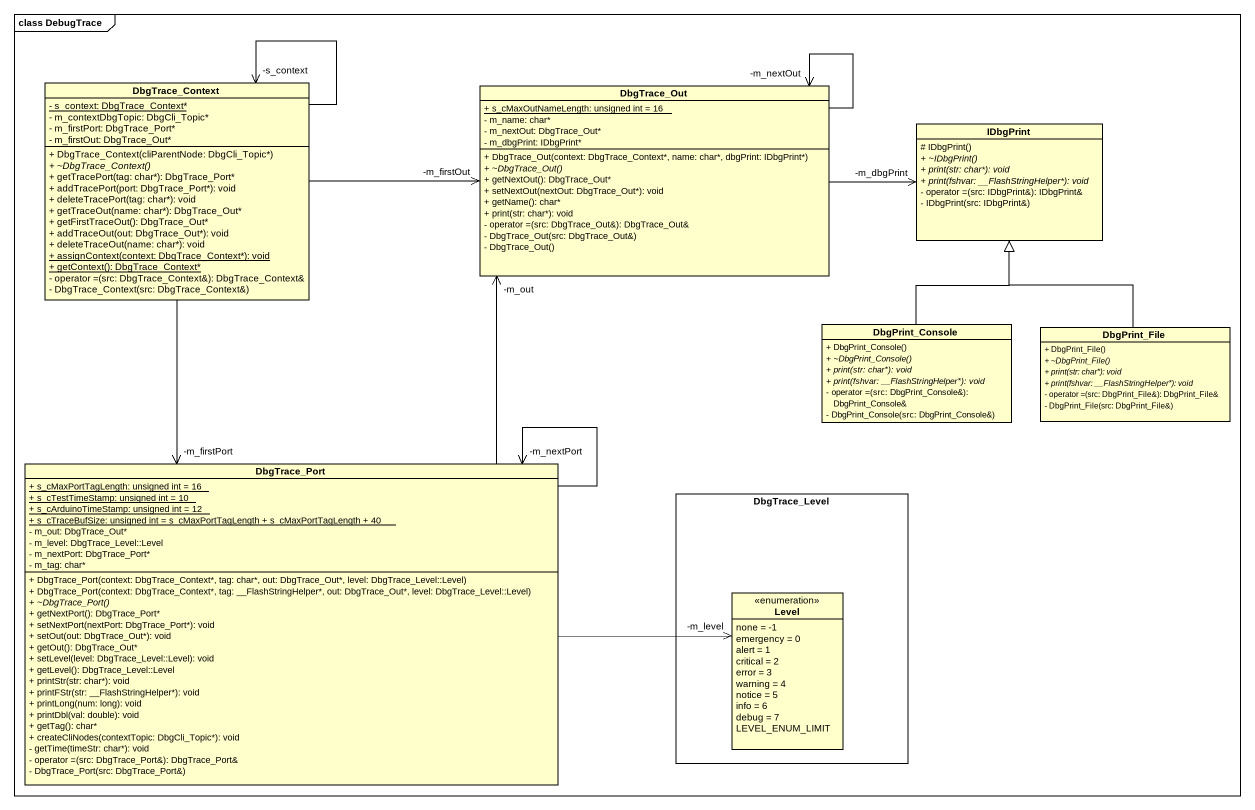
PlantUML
@startuml
mainframe class DebugTrace
hide circle
hide empty members
skinparam classAttributeIconSize 0
class DbgTrace_Context {
  {static} - s_context: DbgTrace_Context*
  - m_contextDbgTopic: DbgCli_Topic*
  - m_firstPort: DbgTrace_Port*
  - m_firstOut: DbgTrace_Out*
  + DbgTrace_Context(cliParentNode: DbgCli_Topic*)
  {abstract} + ~DbgTrace_Context()
  + getTracePort(tag: char*): DbgTrace_Port*
  + addTracePort(port: DbgTrace_Port*): void
  + deleteTracePort(tag: char*): void
  + getTraceOut(name: char*): DbgTrace_Out*
  + getFirstTraceOut(): DbgTrace_Out*
  + addTraceOut(out: DbgTrace_Out*): void
  + deleteTraceOut(name: char*): void
  {static} + assignContext(context: DbgTrace_Context*): void
  {static} + getContext(): DbgTrace_Context*
  - operator =(src: DbgTrace_Context&): DbgTrace_Context&
  - DbgTrace_Context(src: DbgTrace_Context&)
}
class DbgTrace_Out {
  {static} + s_cMaxOutNameLength: unsigned int = 16
  - m_name: char*
  - m_nextOut: DbgTrace_Out*
  - m_dbgPrint: IDbgPrint*
  + DbgTrace_Out(context: DbgTrace_Context*, name: char*, dbgPrint: IDbgPrint*)
  {abstract} + ~DbgTrace_Out()
  + getNextOut(): DbgTrace_Out*
  + setNextOut(nextOut: DbgTrace_Out*): void
  + getName(): char*
  + print(str: char*): void
  - operator =(src: DbgTrace_Out&): DbgTrace_Out&
  - DbgTrace_Out(src: DbgTrace_Out&)
  - DbgTrace_Out()
}
class IDbgPrint {
  # IDbgPrint()
  {abstract} + ~IDbgPrint()
  {abstract} + print(str: char*): void
  {abstract} + print(fshvar: __FlashStringHelper*): void
  - operator =(src: IDbgPrint&): IDbgPrint&
  - IDbgPrint(src: IDbgPrint&)
}
class DbgPrint_Console {
  + DbgPrint_Console()
  {abstract} + ~DbgPrint_Console()
  {abstract} + print(str: char*): void
  {abstract} + print(fshvar: __FlashStringHelper*): void
  - operator =(src: DbgPrint_Console&): DbgPrint_Console&
  - DbgPrint_Console(src: DbgPrint_Console&)
}
class DbgPrint_File {
  + DbgPrint_File()
  {abstract} + ~DbgPrint_File()
  {abstract} + print(str: char*): void
  {abstract} + print(fshvar: __FlashStringHelper*): void
  - operator =(src: DbgPrint_File&): DbgPrint_File&
  - DbgPrint_File(src: DbgPrint_File&)
}
class DbgTrace_Port {
  {static} + s_cMaxPortTagLength: unsigned int = 16
  {static} + s_cTestTimeStamp: unsigned int = 10
  {static} + s_cArduinoTimeStamp: unsigned int = 12
  {static} + s_cTraceBufSize: unsigned int = s_cMaxPortTagLength + s_cMaxPortTagLength + 40
  - m_out: DbgTrace_Out*
  - m_level: DbgTrace_Level::Level
  - m_nextPort: DbgTrace_Port*
  - m_tag: char*
  + DbgTrace_Port(context: DbgTrace_Context*, tag: char*, out: DbgTrace_Out*, level: DbgTrace_Level::Level)
  + DbgTrace_Port(context: DbgTrace_Context*, tag: __FlashStringHelper*, out: DbgTrace_Out*, level: DbgTrace_Level::Level)
  {abstract} + ~DbgTrace_Port()
  + getNextPort(): DbgTrace_Port*
  + setNextPort(nextPort: DbgTrace_Port*): void
  + setOut(out: DbgTrace_Out*): void
  + getOut(): DbgTrace_Out*
  + setLevel(level: DbgTrace_Level::Level): void
  + getLevel(): DbgTrace_Level::Level
  + printStr(str: char*): void
  + printFStr(str: __FlashStringHelper*): void
  + printLong(num: long): void
  + printDbl(val: double): void
  + getTag(): char*
  + createCliNodes(contextTopic: DbgCli_Topic*): void
  - getTime(timeStr: char*): void
  - operator =(src: DbgTrace_Port&): DbgTrace_Port&
  - DbgTrace_Port(src: DbgTrace_Port&)
}
rectangle DbgTrace_Level {
  enum Level {
    none = -1
    emergency = 0
    alert = 1
    critical = 2
    error = 3
    warning = 4
    notice = 5
    info = 6
    debug = 7
    LEVEL_ENUM_LIMIT
  }
}
DbgTrace_Context --> "-s_context" DbgTrace_Context
DbgTrace_Context -right-> "-m_firstOut" DbgTrace_Out
DbgTrace_Context --> "-m_firstPort" DbgTrace_Port
DbgTrace_Out --> "-m_nextOut" DbgTrace_Out
DbgTrace_Out -right-> "-m_dbgPrint" IDbgPrint
DbgPrint_Console -up-|> IDbgPrint
DbgPrint_File -up-|> IDbgPrint
DbgTrace_Port -up-> "-m_out" DbgTrace_Out
DbgTrace_Port --> "-m_nextPort" DbgTrace_Port
DbgTrace_Port -right-> "-m_level" Level
@enduml
